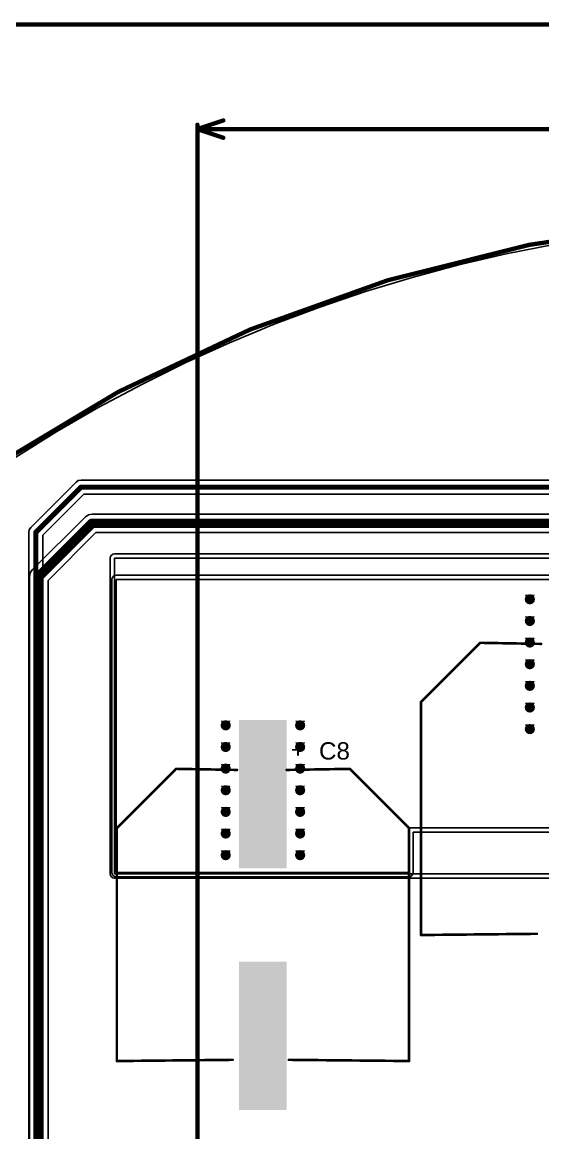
# Model space of a CAD drawing. Header units: inches. Extents: x -89 to 427, y -87 to 99.
# Drawn here: x -46.8 to -16.2, y 33.5 to 98.7 of the extents above; entities that cross this region are included whole.
import ezdxf

# ---------------------------------------------------------------- set-up
doc = ezdxf.new("R2010")
doc.units = ezdxf.units.IN
for name, color, linetype in [('Board_Outline', 56, 'Continuous'), ('Bottom Layer', 5, 'Continuous'), ('Dimension', 6, 'Continuous'), ('Drill Drawing', 1, 'Continuous'), ('Top Layer', 1, 'Continuous'), ('Top Overlay', 2, 'Continuous'), ('Top Paste', 8, 'Continuous'), ('Top Solder', 216, 'Continuous'), ('Via Holes', 16, 'Continuous')]:
    doc.layers.add(name, color=color, linetype=linetype)
doc.styles.add('Arial', font='', dxfattribs={"height": 0.2})
doc.styles.get('Arial').set_extended_font_data('Arial')

msp = doc.modelspace()

# ---------------------------------------------------------------- hatches: boundary and pattern name
at = {"layer": 'Bottom Layer'}
h = msp.add_hatch(color=5, dxfattribs=at)
edge = h.paths.add_edge_path()
edge.add_arc((-16.993, 64.828), 0.3, 0, 360)
h = msp.add_hatch(color=5, dxfattribs=at)
edge = h.paths.add_edge_path()
edge.add_arc((-16.993, 63.558), 0.3, 0, 360)
h = msp.add_hatch(color=5, dxfattribs=at)
edge = h.paths.add_edge_path()
edge.add_arc((-16.993, 62.288), 0.3, 0, 360)
h = msp.add_hatch(color=5, dxfattribs=at)
edge = h.paths.add_edge_path()
edge.add_arc((-16.993, 61.018), 0.3, 0, 360)
h = msp.add_hatch(color=5, dxfattribs=at)
edge = h.paths.add_edge_path()
edge.add_arc((-16.993, 59.748), 0.3, 0, 360)
h = msp.add_hatch(color=5, dxfattribs=at)
edge = h.paths.add_edge_path()
edge.add_arc((-16.993, 58.478), 0.3, 0, 360)
h = msp.add_hatch(color=5, dxfattribs=at)
edge = h.paths.add_edge_path()
edge.add_arc((-34.849, 57.429), 0.3, 0, 360)
h = msp.add_hatch(color=5, dxfattribs=at)
edge = h.paths.add_edge_path()
edge.add_arc((-30.48, 57.429), 0.3, 0, 360)
h = msp.add_hatch(color=5, dxfattribs=at)
edge = h.paths.add_edge_path()
edge.add_arc((-16.993, 57.208), 0.3, 0, 360)
h = msp.add_hatch(color=5, dxfattribs=at)
edge = h.paths.add_edge_path()
edge.add_arc((-34.849, 56.159), 0.3, 0, 360)
h = msp.add_hatch(color=5, dxfattribs=at)
edge = h.paths.add_edge_path()
edge.add_arc((-30.48, 56.159), 0.3, 0, 360)
h = msp.add_hatch(color=5, dxfattribs=at)
edge = h.paths.add_edge_path()
edge.add_arc((-34.849, 54.889), 0.3, 0, 360)
h = msp.add_hatch(color=5, dxfattribs=at)
edge = h.paths.add_edge_path()
edge.add_arc((-30.48, 54.889), 0.3, 0, 360)
h = msp.add_hatch(color=5, dxfattribs=at)
edge = h.paths.add_edge_path()
edge.add_arc((-34.849, 53.619), 0.3, 0, 360)
h = msp.add_hatch(color=5, dxfattribs=at)
edge = h.paths.add_edge_path()
edge.add_arc((-30.48, 53.619), 0.3, 0, 360)
h = msp.add_hatch(color=5, dxfattribs=at)
edge = h.paths.add_edge_path()
edge.add_arc((-34.849, 52.349), 0.3, 0, 360)
h = msp.add_hatch(color=5, dxfattribs=at)
edge = h.paths.add_edge_path()
edge.add_arc((-30.48, 52.349), 0.3, 0, 360)
h = msp.add_hatch(color=5, dxfattribs=at)
edge = h.paths.add_edge_path()
edge.add_arc((-34.849, 51.079), 0.3, 0, 360)
h = msp.add_hatch(color=5, dxfattribs=at)
edge = h.paths.add_edge_path()
edge.add_arc((-30.48, 51.079), 0.3, 0, 360)
h = msp.add_hatch(color=5, dxfattribs=at)
edge = h.paths.add_edge_path()
edge.add_arc((-34.849, 49.809), 0.3, 0, 360)
h = msp.add_hatch(color=5, dxfattribs=at)
edge = h.paths.add_edge_path()
edge.add_arc((-30.48, 49.809), 0.3, 0, 360)
at = {"layer": 'Top Layer'}
h = msp.add_hatch(color=1, dxfattribs=at)
edge = h.paths.add_edge_path()
edge.add_arc((-16.993, 64.828), 0.3, 0, 360)
h = msp.add_hatch(color=1, dxfattribs=at)
edge = h.paths.add_edge_path()
edge.add_arc((-16.993, 63.558), 0.3, 0, 360)
h = msp.add_hatch(color=1, dxfattribs=at)
edge = h.paths.add_edge_path()
edge.add_arc((-16.993, 62.288), 0.3, 0, 360)
h = msp.add_hatch(color=1, dxfattribs=at)
edge = h.paths.add_edge_path()
edge.add_arc((-16.993, 61.018), 0.3, 0, 360)
h = msp.add_hatch(color=1, dxfattribs=at)
edge = h.paths.add_edge_path()
edge.add_arc((-16.993, 59.748), 0.3, 0, 360)
h = msp.add_hatch(color=1, dxfattribs=at)
edge = h.paths.add_edge_path()
edge.add_arc((-16.993, 58.478), 0.3, 0, 360)
h = msp.add_hatch(color=1, dxfattribs=at)
edge = h.paths.add_edge_path()
edge.add_arc((-34.849, 57.429), 0.3, 0, 360)
for points in [[(-31.364, 57.648), (-31.364, 49.148), (-33.964, 49.148), (-33.964, 57.648)], [(-31.364, 43.461), (-31.364, 34.961), (-33.964, 34.961), (-33.964, 43.461)]]:
    msp.add_hatch(color=1, dxfattribs=at).paths.add_polyline_path(points)
h = msp.add_hatch(color=1, dxfattribs=at)
edge = h.paths.add_edge_path()
edge.add_arc((-30.48, 57.429), 0.3, 0, 360)
h = msp.add_hatch(color=1, dxfattribs=at)
edge = h.paths.add_edge_path()
edge.add_arc((-16.993, 57.208), 0.3, 0, 360)
h = msp.add_hatch(color=1, dxfattribs=at)
edge = h.paths.add_edge_path()
edge.add_arc((-34.849, 56.159), 0.3, 0, 360)
h = msp.add_hatch(color=1, dxfattribs=at)
edge = h.paths.add_edge_path()
edge.add_arc((-30.48, 56.159), 0.3, 0, 360)
h = msp.add_hatch(color=1, dxfattribs=at)
edge = h.paths.add_edge_path()
edge.add_arc((-34.849, 54.889), 0.3, 0, 360)
h = msp.add_hatch(color=1, dxfattribs=at)
edge = h.paths.add_edge_path()
edge.add_arc((-30.48, 54.889), 0.3, 0, 360)
h = msp.add_hatch(color=1, dxfattribs=at)
edge = h.paths.add_edge_path()
edge.add_arc((-34.849, 53.619), 0.3, 0, 360)
h = msp.add_hatch(color=1, dxfattribs=at)
edge = h.paths.add_edge_path()
edge.add_arc((-30.48, 53.619), 0.3, 0, 360)
h = msp.add_hatch(color=1, dxfattribs=at)
edge = h.paths.add_edge_path()
edge.add_arc((-34.849, 52.349), 0.3, 0, 360)
h = msp.add_hatch(color=1, dxfattribs=at)
edge = h.paths.add_edge_path()
edge.add_arc((-30.48, 52.349), 0.3, 0, 360)
h = msp.add_hatch(color=1, dxfattribs=at)
edge = h.paths.add_edge_path()
edge.add_arc((-34.849, 51.079), 0.3, 0, 360)
h = msp.add_hatch(color=1, dxfattribs=at)
edge = h.paths.add_edge_path()
edge.add_arc((-30.48, 51.079), 0.3, 0, 360)
h = msp.add_hatch(color=1, dxfattribs=at)
edge = h.paths.add_edge_path()
edge.add_arc((-34.849, 49.809), 0.3, 0, 360)
h = msp.add_hatch(color=1, dxfattribs=at)
edge = h.paths.add_edge_path()
edge.add_arc((-30.48, 49.809), 0.3, 0, 360)
at = {"layer": 'Top Paste'}
for points in [[(-31.364, 57.648), (-31.364, 49.148), (-33.964, 49.148), (-33.964, 57.648)], [(-31.364, 43.461), (-31.364, 34.961), (-33.964, 34.961), (-33.964, 43.461)]]:
    msp.add_hatch(color=8, dxfattribs=at).paths.add_polyline_path(points)
at = {"layer": 'Top Solder'}
for points in [[(-31.263, 57.749), (-31.263, 49.046), (-34.066, 49.046), (-34.066, 57.749)], [(-31.263, 43.562), (-31.263, 34.859), (-34.066, 34.859), (-34.066, 43.562)]]:
    msp.add_hatch(color=216, dxfattribs=at).paths.add_polyline_path(points)
at = {"layer": 'Via Holes'}
h = msp.add_hatch(color=7, dxfattribs=at)
edge = h.paths.add_edge_path()
edge.add_arc((-16.993, 64.828), 0.15, 0, 360)
h = msp.add_hatch(color=7, dxfattribs=at)
edge = h.paths.add_edge_path()
edge.add_arc((-16.993, 63.558), 0.15, 0, 360)
h = msp.add_hatch(color=7, dxfattribs=at)
edge = h.paths.add_edge_path()
edge.add_arc((-16.993, 62.288), 0.15, 0, 360)
h = msp.add_hatch(color=7, dxfattribs=at)
edge = h.paths.add_edge_path()
edge.add_arc((-16.993, 61.018), 0.15, 0, 360)
h = msp.add_hatch(color=7, dxfattribs=at)
edge = h.paths.add_edge_path()
edge.add_arc((-16.993, 59.748), 0.15, 0, 360)
h = msp.add_hatch(color=7, dxfattribs=at)
edge = h.paths.add_edge_path()
edge.add_arc((-16.993, 58.478), 0.15, 0, 360)
h = msp.add_hatch(color=7, dxfattribs=at)
edge = h.paths.add_edge_path()
edge.add_arc((-34.849, 57.429), 0.15, 0, 360)
h = msp.add_hatch(color=7, dxfattribs=at)
edge = h.paths.add_edge_path()
edge.add_arc((-30.48, 57.429), 0.15, 0, 360)
h = msp.add_hatch(color=7, dxfattribs=at)
edge = h.paths.add_edge_path()
edge.add_arc((-16.993, 57.208), 0.15, 0, 360)
h = msp.add_hatch(color=7, dxfattribs=at)
edge = h.paths.add_edge_path()
edge.add_arc((-34.849, 56.159), 0.15, 0, 360)
h = msp.add_hatch(color=7, dxfattribs=at)
edge = h.paths.add_edge_path()
edge.add_arc((-30.48, 56.159), 0.15, 0, 360)
h = msp.add_hatch(color=7, dxfattribs=at)
edge = h.paths.add_edge_path()
edge.add_arc((-34.849, 54.889), 0.15, 0, 360)
h = msp.add_hatch(color=7, dxfattribs=at)
edge = h.paths.add_edge_path()
edge.add_arc((-30.48, 54.889), 0.15, 0, 360)
h = msp.add_hatch(color=7, dxfattribs=at)
edge = h.paths.add_edge_path()
edge.add_arc((-34.849, 53.619), 0.15, 0, 360)
h = msp.add_hatch(color=7, dxfattribs=at)
edge = h.paths.add_edge_path()
edge.add_arc((-30.48, 53.619), 0.15, 0, 360)
h = msp.add_hatch(color=7, dxfattribs=at)
edge = h.paths.add_edge_path()
edge.add_arc((-34.849, 52.349), 0.15, 0, 360)
h = msp.add_hatch(color=7, dxfattribs=at)
edge = h.paths.add_edge_path()
edge.add_arc((-30.48, 52.349), 0.15, 0, 360)
h = msp.add_hatch(color=7, dxfattribs=at)
edge = h.paths.add_edge_path()
edge.add_arc((-34.849, 51.079), 0.15, 0, 360)
h = msp.add_hatch(color=7, dxfattribs=at)
edge = h.paths.add_edge_path()
edge.add_arc((-30.48, 51.079), 0.15, 0, 360)
h = msp.add_hatch(color=7, dxfattribs=at)
edge = h.paths.add_edge_path()
edge.add_arc((-34.849, 49.809), 0.15, 0, 360)
h = msp.add_hatch(color=7, dxfattribs=at)
edge = h.paths.add_edge_path()
edge.add_arc((-30.48, 49.809), 0.15, 0, 360)

# ---------------------------------------------------------------- linework, layer by layer
at = {"layer": 'Board_Outline'}
for points in [[(87.312, 0, 0.254, 0.254, 1), (-87.312, 0, 0.254, 0.254, 1)], [(36.513, 0, 0.254, 0.254, 1), (-36.513, 0, 0.254, 0.254, 1)]]:
    msp.add_lwpolyline(points, format="xyseb", close=True, dxfattribs=at)
at = {"layer": 'Bottom Layer'}
for p, q in [((-18.381, 85.103), (-15.586, 85.659)), ((-21.155, 84.456), (-18.381, 85.103)), ((-23.907, 83.719), (-21.155, 84.456)), ((-26.634, 82.892), (-23.907, 83.719)), ((-29.331, 81.976), (-26.634, 82.892)), ((-31.998, 80.972), (-29.331, 81.976)), ((-34.63, 79.882), (-31.998, 80.972)), ((-37.225, 78.706), (-34.63, 79.882)), ((-39.78, 77.446), (-37.225, 78.706)), ((-42.293, 76.103), (-39.78, 77.446)), ((-44.76, 74.678), (-42.293, 76.103)), ((-47.18, 73.174), (-44.76, 74.678)), ((-43.504, 71.795), (-43.638, 71.705)), ((-43.345, 71.826), (-43.504, 71.795)), ((-3.766, 71.826), (-43.345, 71.826)), ((-43.638, 71.705), (-46.292, 69.051)), ((-45.585, 68.586), (-43.173, 70.998)), ((-43.173, 70.998), (-3.594, 70.998)), ((-46.382, 68.916), (-46.414, 68.758)), ((-46.414, 68.758), (-46.414, 0.883)), ((-46.292, 69.051), (-46.382, 68.916)), ((-45.585, 0.711), (-45.585, 68.586)), ((-41.616, 67.333), (-41.636, 67.234)), ((-41.636, 67.234), (-41.636, 60.731)), ((-41.56, 67.417), (-41.616, 67.333)), ((-41.476, 67.473), (-41.56, 67.417)), ((-41.377, 67.493), (-41.476, 67.473)), ((44.094, 67.493), (-41.377, 67.493)), ((-41.377, 60.731), (-41.377, 67.234)), ((-41.377, 67.234), (44.094, 67.234)), ((-41.636, 60.731), (-41.636, 48.717)), ((-41.377, 48.717), (-41.377, 60.731)), ((-41.636, 48.717), (-41.616, 48.618)), ((-41.616, 48.618), (-41.56, 48.534)), ((-41.56, 48.534), (-41.476, 48.478)), ((-41.476, 48.478), (-41.377, 48.458)), ((-5.791, 48.717), (-41.377, 48.717)), ((-41.377, 48.458), (-5.791, 48.458))]:
    msp.add_line(p, q, dxfattribs=at)
for points in [[(-45.999, 68.758, 0.305, 0.305, 0), (-43.345, 71.412, 0.305, 0.305, 0)], [(-43.345, 71.412, 0.305, 0.305, 0), (-3.594, 71.412, 0.305, 0.305, 0)], [(-45.999, 0.711, 0.305, 0.305, 0), (-45.999, 68.758, 0.305, 0.305, 0)]]:
    msp.add_lwpolyline(points, format="xyseb", dxfattribs=at)
for points in [[(-43.421, 71.412, 0.152, 0.152, 1), (-43.269, 71.412, 0.152, 0.152, 1)], [(-43.421, 71.412, 0.152, 0.152, 1), (-43.269, 71.412, 0.152, 0.152, 1)], [(-46.076, 68.758, 0.152, 0.152, 1), (-45.923, 68.758, 0.152, 0.152, 1)], [(-46.076, 68.758, 0.152, 0.152, 1), (-45.923, 68.758, 0.152, 0.152, 1)]]:
    msp.add_lwpolyline(points, format="xyseb", close=True, dxfattribs=at)
at = {"layer": 'Dimension'}
for points in [[(-87.312, 98.577, 0.254, 0.254, 0), (-7.542, 98.577, 0.254, 0.254, 0)], [(-36.513, 92.431, 0.254, 0.254, 0), (-34.988, 92.939, 0.254, 0.254, 0)], [(-36.513, 0.381, 0.254, 0.254, 0), (-36.513, 92.685, 0.254, 0.254, 0)], [(-36.513, 92.431, 0.254, 0.254, 0), (-34.988, 91.923, 0.254, 0.254, 0)], [(-36.513, 92.431, 0.254, 0.254, 0), (-7.542, 92.431, 0.254, 0.254, 0)]]:
    msp.add_lwpolyline(points, format="xyseb", dxfattribs=at)
for points in [[(-36.576, 92.685, 0.127, 0.127, 1), (-36.449, 92.685, 0.127, 0.127, 1)], [(-35.052, 92.939, 0.127, 0.127, 1), (-34.925, 92.939, 0.127, 0.127, 1)], [(-36.576, 92.431, 0.127, 0.127, 1), (-36.449, 92.431, 0.127, 0.127, 1)], [(-36.576, 92.431, 0.127, 0.127, 1), (-36.449, 92.431, 0.127, 0.127, 1)], [(-36.576, 92.431, 0.127, 0.127, 1), (-36.449, 92.431, 0.127, 0.127, 1)], [(-35.052, 91.923, 0.127, 0.127, 1), (-34.925, 91.923, 0.127, 0.127, 1)]]:
    msp.add_lwpolyline(points, format="xyseb", close=True, dxfattribs=at)
at = {"layer": 'Drill Drawing'}
for points in [[(-17.247, 65.082, 0.0508, 0.0508, 0), (-16.739, 65.082, 0.0508, 0.0508, 0)], [(-17.247, 65.082, 0.0508, 0.0508, 0), (-16.993, 64.574, 0.0508, 0.0508, 0)], [(-16.993, 64.574, 0.0508, 0.0508, 0), (-16.739, 65.082, 0.0508, 0.0508, 0)], [(-17.247, 63.812, 0.0508, 0.0508, 0), (-16.739, 63.812, 0.0508, 0.0508, 0)], [(-17.247, 63.812, 0.0508, 0.0508, 0), (-16.993, 63.304, 0.0508, 0.0508, 0)], [(-16.993, 63.304, 0.0508, 0.0508, 0), (-16.739, 63.812, 0.0508, 0.0508, 0)], [(-17.247, 62.542, 0.0508, 0.0508, 0), (-16.739, 62.542, 0.0508, 0.0508, 0)], [(-17.247, 62.542, 0.0508, 0.0508, 0), (-16.993, 62.034, 0.0508, 0.0508, 0)], [(-16.993, 62.034, 0.0508, 0.0508, 0), (-16.739, 62.542, 0.0508, 0.0508, 0)], [(-17.247, 61.272, 0.0508, 0.0508, 0), (-16.739, 61.272, 0.0508, 0.0508, 0)], [(-17.247, 61.272, 0.0508, 0.0508, 0), (-16.993, 60.764, 0.0508, 0.0508, 0)], [(-16.993, 60.764, 0.0508, 0.0508, 0), (-16.739, 61.272, 0.0508, 0.0508, 0)], [(-17.247, 60.002, 0.0508, 0.0508, 0), (-16.739, 60.002, 0.0508, 0.0508, 0)], [(-17.247, 60.002, 0.0508, 0.0508, 0), (-16.993, 59.494, 0.0508, 0.0508, 0)], [(-16.993, 59.494, 0.0508, 0.0508, 0), (-16.739, 60.002, 0.0508, 0.0508, 0)], [(-17.247, 58.732, 0.0508, 0.0508, 0), (-16.739, 58.732, 0.0508, 0.0508, 0)], [(-17.247, 58.732, 0.0508, 0.0508, 0), (-16.993, 58.224, 0.0508, 0.0508, 0)], [(-16.993, 58.224, 0.0508, 0.0508, 0), (-16.739, 58.732, 0.0508, 0.0508, 0)], [(-35.103, 57.683, 0.0508, 0.0508, 0), (-34.595, 57.683, 0.0508, 0.0508, 0)], [(-35.103, 57.683, 0.0508, 0.0508, 0), (-34.849, 57.175, 0.0508, 0.0508, 0)], [(-34.849, 57.175, 0.0508, 0.0508, 0), (-34.595, 57.683, 0.0508, 0.0508, 0)], [(-30.734, 57.683, 0.0508, 0.0508, 0), (-30.226, 57.683, 0.0508, 0.0508, 0)], [(-30.734, 57.683, 0.0508, 0.0508, 0), (-30.48, 57.175, 0.0508, 0.0508, 0)], [(-30.48, 57.175, 0.0508, 0.0508, 0), (-30.226, 57.683, 0.0508, 0.0508, 0)], [(-17.247, 57.462, 0.0508, 0.0508, 0), (-16.739, 57.462, 0.0508, 0.0508, 0)], [(-17.247, 57.462, 0.0508, 0.0508, 0), (-16.993, 56.954, 0.0508, 0.0508, 0)], [(-16.993, 56.954, 0.0508, 0.0508, 0), (-16.739, 57.462, 0.0508, 0.0508, 0)], [(-35.103, 56.413, 0.0508, 0.0508, 0), (-34.595, 56.413, 0.0508, 0.0508, 0)], [(-35.103, 56.413, 0.0508, 0.0508, 0), (-34.849, 55.905, 0.0508, 0.0508, 0)], [(-34.849, 55.905, 0.0508, 0.0508, 0), (-34.595, 56.413, 0.0508, 0.0508, 0)], [(-30.734, 56.413, 0.0508, 0.0508, 0), (-30.226, 56.413, 0.0508, 0.0508, 0)], [(-30.734, 56.413, 0.0508, 0.0508, 0), (-30.48, 55.905, 0.0508, 0.0508, 0)], [(-30.48, 55.905, 0.0508, 0.0508, 0), (-30.226, 56.413, 0.0508, 0.0508, 0)], [(-35.103, 55.143, 0.0508, 0.0508, 0), (-34.595, 55.143, 0.0508, 0.0508, 0)], [(-35.103, 55.143, 0.0508, 0.0508, 0), (-34.849, 54.635, 0.0508, 0.0508, 0)], [(-34.849, 54.635, 0.0508, 0.0508, 0), (-34.595, 55.143, 0.0508, 0.0508, 0)], [(-30.734, 55.143, 0.0508, 0.0508, 0), (-30.226, 55.143, 0.0508, 0.0508, 0)], [(-30.734, 55.143, 0.0508, 0.0508, 0), (-30.48, 54.635, 0.0508, 0.0508, 0)], [(-30.48, 54.635, 0.0508, 0.0508, 0), (-30.226, 55.143, 0.0508, 0.0508, 0)], [(-35.103, 53.873, 0.0508, 0.0508, 0), (-34.595, 53.873, 0.0508, 0.0508, 0)], [(-35.103, 53.873, 0.0508, 0.0508, 0), (-34.849, 53.365, 0.0508, 0.0508, 0)], [(-34.849, 53.365, 0.0508, 0.0508, 0), (-34.595, 53.873, 0.0508, 0.0508, 0)], [(-30.734, 53.873, 0.0508, 0.0508, 0), (-30.226, 53.873, 0.0508, 0.0508, 0)], [(-30.734, 53.873, 0.0508, 0.0508, 0), (-30.48, 53.365, 0.0508, 0.0508, 0)], [(-30.48, 53.365, 0.0508, 0.0508, 0), (-30.226, 53.873, 0.0508, 0.0508, 0)], [(-35.103, 52.603, 0.0508, 0.0508, 0), (-34.595, 52.603, 0.0508, 0.0508, 0)], [(-35.103, 52.603, 0.0508, 0.0508, 0), (-34.849, 52.095, 0.0508, 0.0508, 0)], [(-34.849, 52.095, 0.0508, 0.0508, 0), (-34.595, 52.603, 0.0508, 0.0508, 0)], [(-30.734, 52.603, 0.0508, 0.0508, 0), (-30.226, 52.603, 0.0508, 0.0508, 0)], [(-30.734, 52.603, 0.0508, 0.0508, 0), (-30.48, 52.095, 0.0508, 0.0508, 0)], [(-30.48, 52.095, 0.0508, 0.0508, 0), (-30.226, 52.603, 0.0508, 0.0508, 0)], [(-35.103, 51.333, 0.0508, 0.0508, 0), (-34.595, 51.333, 0.0508, 0.0508, 0)], [(-35.103, 51.333, 0.0508, 0.0508, 0), (-34.849, 50.825, 0.0508, 0.0508, 0)], [(-34.849, 50.825, 0.0508, 0.0508, 0), (-34.595, 51.333, 0.0508, 0.0508, 0)], [(-30.734, 51.333, 0.0508, 0.0508, 0), (-30.226, 51.333, 0.0508, 0.0508, 0)], [(-30.734, 51.333, 0.0508, 0.0508, 0), (-30.48, 50.825, 0.0508, 0.0508, 0)], [(-30.48, 50.825, 0.0508, 0.0508, 0), (-30.226, 51.333, 0.0508, 0.0508, 0)], [(-35.103, 50.063, 0.0508, 0.0508, 0), (-34.595, 50.063, 0.0508, 0.0508, 0)], [(-35.103, 50.063, 0.0508, 0.0508, 0), (-34.849, 49.555, 0.0508, 0.0508, 0)], [(-34.849, 49.555, 0.0508, 0.0508, 0), (-34.595, 50.063, 0.0508, 0.0508, 0)], [(-30.734, 50.063, 0.0508, 0.0508, 0), (-30.226, 50.063, 0.0508, 0.0508, 0)], [(-30.734, 50.063, 0.0508, 0.0508, 0), (-30.48, 49.555, 0.0508, 0.0508, 0)], [(-30.48, 49.555, 0.0508, 0.0508, 0), (-30.226, 50.063, 0.0508, 0.0508, 0)]]:
    msp.add_lwpolyline(points, format="xyseb", dxfattribs=at)
for points in [[(-17.259, 65.082, 0.0254, 0.0254, 1), (-17.234, 65.082, 0.0254, 0.0254, 1)], [(-17.259, 65.082, 0.0254, 0.0254, 1), (-17.234, 65.082, 0.0254, 0.0254, 1)], [(-17.005, 64.574, 0.0254, 0.0254, 1), (-16.98, 64.574, 0.0254, 0.0254, 1)], [(-17.005, 64.574, 0.0254, 0.0254, 1), (-16.98, 64.574, 0.0254, 0.0254, 1)], [(-16.751, 65.082, 0.0254, 0.0254, 1), (-16.726, 65.082, 0.0254, 0.0254, 1)], [(-16.751, 65.082, 0.0254, 0.0254, 1), (-16.726, 65.082, 0.0254, 0.0254, 1)], [(-17.259, 63.812, 0.0254, 0.0254, 1), (-17.234, 63.812, 0.0254, 0.0254, 1)], [(-17.259, 63.812, 0.0254, 0.0254, 1), (-17.234, 63.812, 0.0254, 0.0254, 1)], [(-17.005, 63.304, 0.0254, 0.0254, 1), (-16.98, 63.304, 0.0254, 0.0254, 1)], [(-17.005, 63.304, 0.0254, 0.0254, 1), (-16.98, 63.304, 0.0254, 0.0254, 1)], [(-16.751, 63.812, 0.0254, 0.0254, 1), (-16.726, 63.812, 0.0254, 0.0254, 1)], [(-16.751, 63.812, 0.0254, 0.0254, 1), (-16.726, 63.812, 0.0254, 0.0254, 1)], [(-17.259, 62.542, 0.0254, 0.0254, 1), (-17.234, 62.542, 0.0254, 0.0254, 1)], [(-17.259, 62.542, 0.0254, 0.0254, 1), (-17.234, 62.542, 0.0254, 0.0254, 1)], [(-17.005, 62.034, 0.0254, 0.0254, 1), (-16.98, 62.034, 0.0254, 0.0254, 1)], [(-17.005, 62.034, 0.0254, 0.0254, 1), (-16.98, 62.034, 0.0254, 0.0254, 1)], [(-16.751, 62.542, 0.0254, 0.0254, 1), (-16.726, 62.542, 0.0254, 0.0254, 1)], [(-16.751, 62.542, 0.0254, 0.0254, 1), (-16.726, 62.542, 0.0254, 0.0254, 1)], [(-17.259, 61.272, 0.0254, 0.0254, 1), (-17.234, 61.272, 0.0254, 0.0254, 1)], [(-17.259, 61.272, 0.0254, 0.0254, 1), (-17.234, 61.272, 0.0254, 0.0254, 1)], [(-16.751, 61.272, 0.0254, 0.0254, 1), (-16.726, 61.272, 0.0254, 0.0254, 1)], [(-16.751, 61.272, 0.0254, 0.0254, 1), (-16.726, 61.272, 0.0254, 0.0254, 1)], [(-17.005, 60.764, 0.0254, 0.0254, 1), (-16.98, 60.764, 0.0254, 0.0254, 1)], [(-17.005, 60.764, 0.0254, 0.0254, 1), (-16.98, 60.764, 0.0254, 0.0254, 1)], [(-17.259, 60.002, 0.0254, 0.0254, 1), (-17.234, 60.002, 0.0254, 0.0254, 1)], [(-17.259, 60.002, 0.0254, 0.0254, 1), (-17.234, 60.002, 0.0254, 0.0254, 1)], [(-16.751, 60.002, 0.0254, 0.0254, 1), (-16.726, 60.002, 0.0254, 0.0254, 1)], [(-16.751, 60.002, 0.0254, 0.0254, 1), (-16.726, 60.002, 0.0254, 0.0254, 1)], [(-17.005, 59.494, 0.0254, 0.0254, 1), (-16.98, 59.494, 0.0254, 0.0254, 1)], [(-17.005, 59.494, 0.0254, 0.0254, 1), (-16.98, 59.494, 0.0254, 0.0254, 1)], [(-17.259, 58.732, 0.0254, 0.0254, 1), (-17.234, 58.732, 0.0254, 0.0254, 1)], [(-17.259, 58.732, 0.0254, 0.0254, 1), (-17.234, 58.732, 0.0254, 0.0254, 1)], [(-16.751, 58.732, 0.0254, 0.0254, 1), (-16.726, 58.732, 0.0254, 0.0254, 1)], [(-16.751, 58.732, 0.0254, 0.0254, 1), (-16.726, 58.732, 0.0254, 0.0254, 1)], [(-17.005, 58.224, 0.0254, 0.0254, 1), (-16.98, 58.224, 0.0254, 0.0254, 1)], [(-17.005, 58.224, 0.0254, 0.0254, 1), (-16.98, 58.224, 0.0254, 0.0254, 1)], [(-35.115, 57.683, 0.0254, 0.0254, 1), (-35.09, 57.683, 0.0254, 0.0254, 1)], [(-35.115, 57.683, 0.0254, 0.0254, 1), (-35.09, 57.683, 0.0254, 0.0254, 1)], [(-34.608, 57.683, 0.0254, 0.0254, 1), (-34.582, 57.683, 0.0254, 0.0254, 1)], [(-34.608, 57.683, 0.0254, 0.0254, 1), (-34.582, 57.683, 0.0254, 0.0254, 1)], [(-30.747, 57.683, 0.0254, 0.0254, 1), (-30.721, 57.683, 0.0254, 0.0254, 1)], [(-30.747, 57.683, 0.0254, 0.0254, 1), (-30.721, 57.683, 0.0254, 0.0254, 1)], [(-30.239, 57.683, 0.0254, 0.0254, 1), (-30.213, 57.683, 0.0254, 0.0254, 1)], [(-30.239, 57.683, 0.0254, 0.0254, 1), (-30.213, 57.683, 0.0254, 0.0254, 1)], [(-17.259, 57.462, 0.0254, 0.0254, 1), (-17.234, 57.462, 0.0254, 0.0254, 1)], [(-17.259, 57.462, 0.0254, 0.0254, 1), (-17.234, 57.462, 0.0254, 0.0254, 1)], [(-16.751, 57.462, 0.0254, 0.0254, 1), (-16.726, 57.462, 0.0254, 0.0254, 1)], [(-16.751, 57.462, 0.0254, 0.0254, 1), (-16.726, 57.462, 0.0254, 0.0254, 1)], [(-34.861, 57.175, 0.0254, 0.0254, 1), (-34.836, 57.175, 0.0254, 0.0254, 1)], [(-34.861, 57.175, 0.0254, 0.0254, 1), (-34.836, 57.175, 0.0254, 0.0254, 1)], [(-30.493, 57.175, 0.0254, 0.0254, 1), (-30.467, 57.175, 0.0254, 0.0254, 1)], [(-30.493, 57.175, 0.0254, 0.0254, 1), (-30.467, 57.175, 0.0254, 0.0254, 1)], [(-17.005, 56.954, 0.0254, 0.0254, 1), (-16.98, 56.954, 0.0254, 0.0254, 1)], [(-17.005, 56.954, 0.0254, 0.0254, 1), (-16.98, 56.954, 0.0254, 0.0254, 1)], [(-35.115, 56.413, 0.0254, 0.0254, 1), (-35.09, 56.413, 0.0254, 0.0254, 1)], [(-35.115, 56.413, 0.0254, 0.0254, 1), (-35.09, 56.413, 0.0254, 0.0254, 1)], [(-34.608, 56.413, 0.0254, 0.0254, 1), (-34.582, 56.413, 0.0254, 0.0254, 1)], [(-34.608, 56.413, 0.0254, 0.0254, 1), (-34.582, 56.413, 0.0254, 0.0254, 1)], [(-30.747, 56.413, 0.0254, 0.0254, 1), (-30.721, 56.413, 0.0254, 0.0254, 1)], [(-30.747, 56.413, 0.0254, 0.0254, 1), (-30.721, 56.413, 0.0254, 0.0254, 1)], [(-30.239, 56.413, 0.0254, 0.0254, 1), (-30.213, 56.413, 0.0254, 0.0254, 1)], [(-30.239, 56.413, 0.0254, 0.0254, 1), (-30.213, 56.413, 0.0254, 0.0254, 1)], [(-34.861, 55.905, 0.0254, 0.0254, 1), (-34.836, 55.905, 0.0254, 0.0254, 1)], [(-34.861, 55.905, 0.0254, 0.0254, 1), (-34.836, 55.905, 0.0254, 0.0254, 1)], [(-30.493, 55.905, 0.0254, 0.0254, 1), (-30.467, 55.905, 0.0254, 0.0254, 1)], [(-30.493, 55.905, 0.0254, 0.0254, 1), (-30.467, 55.905, 0.0254, 0.0254, 1)], [(-35.115, 55.143, 0.0254, 0.0254, 1), (-35.09, 55.143, 0.0254, 0.0254, 1)], [(-35.115, 55.143, 0.0254, 0.0254, 1), (-35.09, 55.143, 0.0254, 0.0254, 1)], [(-34.608, 55.143, 0.0254, 0.0254, 1), (-34.582, 55.143, 0.0254, 0.0254, 1)], [(-34.608, 55.143, 0.0254, 0.0254, 1), (-34.582, 55.143, 0.0254, 0.0254, 1)], [(-30.747, 55.143, 0.0254, 0.0254, 1), (-30.721, 55.143, 0.0254, 0.0254, 1)], [(-30.747, 55.143, 0.0254, 0.0254, 1), (-30.721, 55.143, 0.0254, 0.0254, 1)], [(-30.239, 55.143, 0.0254, 0.0254, 1), (-30.213, 55.143, 0.0254, 0.0254, 1)], [(-30.239, 55.143, 0.0254, 0.0254, 1), (-30.213, 55.143, 0.0254, 0.0254, 1)], [(-34.861, 54.635, 0.0254, 0.0254, 1), (-34.836, 54.635, 0.0254, 0.0254, 1)], [(-34.861, 54.635, 0.0254, 0.0254, 1), (-34.836, 54.635, 0.0254, 0.0254, 1)], [(-30.493, 54.635, 0.0254, 0.0254, 1), (-30.467, 54.635, 0.0254, 0.0254, 1)], [(-30.493, 54.635, 0.0254, 0.0254, 1), (-30.467, 54.635, 0.0254, 0.0254, 1)], [(-35.115, 53.873, 0.0254, 0.0254, 1), (-35.09, 53.873, 0.0254, 0.0254, 1)], [(-35.115, 53.873, 0.0254, 0.0254, 1), (-35.09, 53.873, 0.0254, 0.0254, 1)], [(-34.608, 53.873, 0.0254, 0.0254, 1), (-34.582, 53.873, 0.0254, 0.0254, 1)], [(-34.608, 53.873, 0.0254, 0.0254, 1), (-34.582, 53.873, 0.0254, 0.0254, 1)], [(-30.747, 53.873, 0.0254, 0.0254, 1), (-30.721, 53.873, 0.0254, 0.0254, 1)], [(-30.747, 53.873, 0.0254, 0.0254, 1), (-30.721, 53.873, 0.0254, 0.0254, 1)], [(-30.239, 53.873, 0.0254, 0.0254, 1), (-30.213, 53.873, 0.0254, 0.0254, 1)], [(-30.239, 53.873, 0.0254, 0.0254, 1), (-30.213, 53.873, 0.0254, 0.0254, 1)], [(-34.861, 53.365, 0.0254, 0.0254, 1), (-34.836, 53.365, 0.0254, 0.0254, 1)], [(-34.861, 53.365, 0.0254, 0.0254, 1), (-34.836, 53.365, 0.0254, 0.0254, 1)], [(-30.493, 53.365, 0.0254, 0.0254, 1), (-30.467, 53.365, 0.0254, 0.0254, 1)], [(-30.493, 53.365, 0.0254, 0.0254, 1), (-30.467, 53.365, 0.0254, 0.0254, 1)], [(-35.115, 52.603, 0.0254, 0.0254, 1), (-35.09, 52.603, 0.0254, 0.0254, 1)], [(-35.115, 52.603, 0.0254, 0.0254, 1), (-35.09, 52.603, 0.0254, 0.0254, 1)], [(-34.608, 52.603, 0.0254, 0.0254, 1), (-34.582, 52.603, 0.0254, 0.0254, 1)], [(-34.608, 52.603, 0.0254, 0.0254, 1), (-34.582, 52.603, 0.0254, 0.0254, 1)], [(-30.747, 52.603, 0.0254, 0.0254, 1), (-30.721, 52.603, 0.0254, 0.0254, 1)], [(-30.747, 52.603, 0.0254, 0.0254, 1), (-30.721, 52.603, 0.0254, 0.0254, 1)], [(-30.239, 52.603, 0.0254, 0.0254, 1), (-30.213, 52.603, 0.0254, 0.0254, 1)], [(-30.239, 52.603, 0.0254, 0.0254, 1), (-30.213, 52.603, 0.0254, 0.0254, 1)], [(-34.861, 52.095, 0.0254, 0.0254, 1), (-34.836, 52.095, 0.0254, 0.0254, 1)], [(-34.861, 52.095, 0.0254, 0.0254, 1), (-34.836, 52.095, 0.0254, 0.0254, 1)], [(-30.493, 52.095, 0.0254, 0.0254, 1), (-30.467, 52.095, 0.0254, 0.0254, 1)], [(-30.493, 52.095, 0.0254, 0.0254, 1), (-30.467, 52.095, 0.0254, 0.0254, 1)], [(-35.115, 51.333, 0.0254, 0.0254, 1), (-35.09, 51.333, 0.0254, 0.0254, 1)], [(-35.115, 51.333, 0.0254, 0.0254, 1), (-35.09, 51.333, 0.0254, 0.0254, 1)], [(-34.861, 50.825, 0.0254, 0.0254, 1), (-34.836, 50.825, 0.0254, 0.0254, 1)], [(-34.861, 50.825, 0.0254, 0.0254, 1), (-34.836, 50.825, 0.0254, 0.0254, 1)], [(-34.608, 51.333, 0.0254, 0.0254, 1), (-34.582, 51.333, 0.0254, 0.0254, 1)], [(-34.608, 51.333, 0.0254, 0.0254, 1), (-34.582, 51.333, 0.0254, 0.0254, 1)], [(-30.747, 51.333, 0.0254, 0.0254, 1), (-30.721, 51.333, 0.0254, 0.0254, 1)], [(-30.747, 51.333, 0.0254, 0.0254, 1), (-30.721, 51.333, 0.0254, 0.0254, 1)], [(-30.493, 50.825, 0.0254, 0.0254, 1), (-30.467, 50.825, 0.0254, 0.0254, 1)], [(-30.493, 50.825, 0.0254, 0.0254, 1), (-30.467, 50.825, 0.0254, 0.0254, 1)], [(-30.239, 51.333, 0.0254, 0.0254, 1), (-30.213, 51.333, 0.0254, 0.0254, 1)], [(-30.239, 51.333, 0.0254, 0.0254, 1), (-30.213, 51.333, 0.0254, 0.0254, 1)], [(-35.115, 50.063, 0.0254, 0.0254, 1), (-35.09, 50.063, 0.0254, 0.0254, 1)], [(-35.115, 50.063, 0.0254, 0.0254, 1), (-35.09, 50.063, 0.0254, 0.0254, 1)], [(-34.861, 49.555, 0.0254, 0.0254, 1), (-34.836, 49.555, 0.0254, 0.0254, 1)], [(-34.861, 49.555, 0.0254, 0.0254, 1), (-34.836, 49.555, 0.0254, 0.0254, 1)], [(-34.608, 50.063, 0.0254, 0.0254, 1), (-34.582, 50.063, 0.0254, 0.0254, 1)], [(-34.608, 50.063, 0.0254, 0.0254, 1), (-34.582, 50.063, 0.0254, 0.0254, 1)], [(-30.747, 50.063, 0.0254, 0.0254, 1), (-30.721, 50.063, 0.0254, 0.0254, 1)], [(-30.747, 50.063, 0.0254, 0.0254, 1), (-30.721, 50.063, 0.0254, 0.0254, 1)], [(-30.493, 49.555, 0.0254, 0.0254, 1), (-30.467, 49.555, 0.0254, 0.0254, 1)], [(-30.493, 49.555, 0.0254, 0.0254, 1), (-30.467, 49.555, 0.0254, 0.0254, 1)], [(-30.239, 50.063, 0.0254, 0.0254, 1), (-30.213, 50.063, 0.0254, 0.0254, 1)], [(-30.239, 50.063, 0.0254, 0.0254, 1), (-30.213, 50.063, 0.0254, 0.0254, 1)]]:
    msp.add_lwpolyline(points, format="xyseb", close=True, dxfattribs=at)
at = {"layer": 'Top Layer'}
for p, q in [((-18.381, 85.103), (-15.586, 85.659)), ((-21.155, 84.456), (-18.381, 85.103)), ((-23.907, 83.719), (-21.155, 84.456)), ((-26.634, 82.892), (-23.907, 83.719)), ((-29.331, 81.976), (-26.634, 82.892)), ((-31.998, 80.972), (-29.331, 81.976)), ((-34.63, 79.882), (-31.998, 80.972)), ((-37.225, 78.706), (-34.63, 79.882)), ((-39.78, 77.446), (-37.225, 78.706)), ((-42.293, 76.103), (-39.78, 77.446)), ((-44.76, 74.678), (-42.293, 76.103)), ((-47.18, 73.174), (-44.76, 74.678)), ((-42.906, 69.794), (-43.082, 69.676)), ((-42.697, 69.835), (-42.906, 69.794)), ((-1.851, 69.835), (-42.697, 69.835)), ((-43.082, 69.676), (-46.206, 66.552)), ((-45.278, 65.942), (-42.472, 68.747)), ((-42.472, 68.747), (-1.626, 68.747)), ((-46.206, 66.552), (-46.324, 66.375)), ((-46.324, 66.375), (-46.365, 66.167)), ((-46.365, 66.167), (-46.365, 12.29)), ((-45.278, 12.065), (-45.278, 65.942)), ((-41.514, 66.088), (-41.534, 65.989)), ((-41.534, 65.989), (-41.534, 48.793)), ((-41.458, 66.172), (-41.514, 66.088)), ((-41.374, 66.228), (-41.458, 66.172)), ((-41.275, 66.248), (-41.374, 66.228)), ((43.383, 66.248), (-41.275, 66.248)), ((-41.275, 48.793), (-41.275, 65.989)), ((-41.275, 65.989), (43.383, 65.989)), ((-5.893, 51.41), (-24.105, 51.41)), ((-24.105, 51.41), (-24.105, 48.793)), ((-23.846, 48.793), (-23.846, 51.151)), ((-23.846, 51.151), (-5.893, 51.151)), ((-41.534, 48.793), (-41.514, 48.694)), ((-41.514, 48.694), (-41.458, 48.61)), ((-41.458, 48.61), (-41.374, 48.554)), ((-41.374, 48.554), (-41.275, 48.534)), ((-24.105, 48.793), (-41.275, 48.793)), ((-41.275, 48.534), (-24.105, 48.534)), ((-24.105, 48.534), (-24.005, 48.554)), ((-24.005, 48.554), (-23.921, 48.61)), ((-23.921, 48.61), (-23.865, 48.694)), ((-23.865, 48.694), (-23.846, 48.793))]:
    msp.add_line(p, q, dxfattribs=at)
for points in [[(-45.822, 66.167, 0.559, 0.559, 0), (-42.697, 69.291, 0.559, 0.559, 0)], [(-42.697, 69.291, 0.559, 0.559, 0), (-1.626, 69.291, 0.559, 0.559, 0)], [(-45.822, 12.065, 0.559, 0.559, 0), (-45.822, 66.167, 0.559, 0.559, 0)]]:
    msp.add_lwpolyline(points, format="xyseb", dxfattribs=at)
for points in [[(-42.837, 69.291, 0.279, 0.279, 1), (-42.558, 69.291, 0.279, 0.279, 1)], [(-42.837, 69.291, 0.279, 0.279, 1), (-42.558, 69.291, 0.279, 0.279, 1)], [(-45.961, 66.167, 0.279, 0.279, 1), (-45.682, 66.167, 0.279, 0.279, 1)], [(-45.961, 66.167, 0.279, 0.279, 1), (-45.682, 66.167, 0.279, 0.279, 1)]]:
    msp.add_lwpolyline(points, format="xyseb", close=True, dxfattribs=at)
at = {"layer": 'Top Overlay'}
for points in [[(-23.384, 58.798, 0.152, 0.152, 0), (-19.908, 62.275, 0.152, 0.152, 0)], [(-19.908, 62.275, 0.152, 0.152, 0), (-16.332, 62.211, 0.152, 0.152, 0)], [(-23.384, 45.122, 0.152, 0.152, 0), (-23.384, 58.798, 0.152, 0.152, 0)], [(-41.241, 51.4, 0.152, 0.152, 0), (-37.764, 54.877, 0.152, 0.152, 0)], [(-37.764, 54.877, 0.152, 0.152, 0), (-34.188, 54.813, 0.152, 0.152, 0)], [(-31.267, 54.813, 0.152, 0.152, 0), (-27.564, 54.875, 0.152, 0.152, 0)], [(-27.564, 54.875, 0.152, 0.152, 0), (-24.089, 51.401, 0.152, 0.152, 0)], [(-41.241, 37.724, 0.152, 0.152, 0), (-41.241, 51.4, 0.152, 0.152, 0)], [(-24.089, 37.725, 0.152, 0.152, 0), (-24.089, 51.401, 0.152, 0.152, 0)], [(-23.384, 45.122, 0.152, 0.152, 0), (-16.586, 45.193, 0.152, 0.152, 0)], [(-41.241, 37.724, 0.152, 0.152, 0), (-34.442, 37.795, 0.152, 0.152, 0)], [(-31.14, 37.795, 0.152, 0.152, 0), (-24.089, 37.725, 0.152, 0.152, 0)]]:
    msp.add_lwpolyline(points, format="xyseb", dxfattribs=at)
for points in [[(-19.946, 62.275, 0.0762, 0.0762, 1), (-19.87, 62.275, 0.0762, 0.0762, 1)], [(-19.946, 62.275, 0.0762, 0.0762, 1), (-19.87, 62.275, 0.0762, 0.0762, 1)], [(-16.37, 62.211, 0.0762, 0.0762, 1), (-16.294, 62.211, 0.0762, 0.0762, 1)], [(-23.423, 58.798, 0.0762, 0.0762, 1), (-23.346, 58.798, 0.0762, 0.0762, 1)], [(-23.423, 58.798, 0.0762, 0.0762, 1), (-23.346, 58.798, 0.0762, 0.0762, 1)], [(-37.802, 54.877, 0.0762, 0.0762, 1), (-37.726, 54.877, 0.0762, 0.0762, 1)], [(-37.802, 54.877, 0.0762, 0.0762, 1), (-37.726, 54.877, 0.0762, 0.0762, 1)], [(-34.226, 54.813, 0.0762, 0.0762, 1), (-34.15, 54.813, 0.0762, 0.0762, 1)], [(-31.305, 54.813, 0.0762, 0.0762, 1), (-31.229, 54.813, 0.0762, 0.0762, 1)], [(-27.602, 54.875, 0.0762, 0.0762, 1), (-27.526, 54.875, 0.0762, 0.0762, 1)], [(-27.602, 54.875, 0.0762, 0.0762, 1), (-27.526, 54.875, 0.0762, 0.0762, 1)], [(-41.279, 51.4, 0.0762, 0.0762, 1), (-41.203, 51.4, 0.0762, 0.0762, 1)], [(-41.279, 51.4, 0.0762, 0.0762, 1), (-41.203, 51.4, 0.0762, 0.0762, 1)], [(-24.127, 51.401, 0.0762, 0.0762, 1), (-24.051, 51.401, 0.0762, 0.0762, 1)], [(-24.127, 51.401, 0.0762, 0.0762, 1), (-24.051, 51.401, 0.0762, 0.0762, 1)], [(-23.423, 45.122, 0.0762, 0.0762, 1), (-23.346, 45.122, 0.0762, 0.0762, 1)], [(-23.423, 45.122, 0.0762, 0.0762, 1), (-23.346, 45.122, 0.0762, 0.0762, 1)], [(-16.624, 45.193, 0.0762, 0.0762, 1), (-16.548, 45.193, 0.0762, 0.0762, 1)], [(-34.48, 37.795, 0.0762, 0.0762, 1), (-34.404, 37.795, 0.0762, 0.0762, 1)], [(-31.178, 37.795, 0.0762, 0.0762, 1), (-31.102, 37.795, 0.0762, 0.0762, 1)], [(-41.279, 37.724, 0.0762, 0.0762, 1), (-41.203, 37.724, 0.0762, 0.0762, 1)], [(-41.279, 37.724, 0.0762, 0.0762, 1), (-41.203, 37.724, 0.0762, 0.0762, 1)], [(-24.127, 37.725, 0.0762, 0.0762, 1), (-24.051, 37.725, 0.0762, 0.0762, 1)], [(-24.127, 37.725, 0.0762, 0.0762, 1), (-24.051, 37.725, 0.0762, 0.0762, 1)]]:
    msp.add_lwpolyline(points, format="xyseb", close=True, dxfattribs=at)

# ---------------------------------------------------------------- texts
at = {"layer": 'Top Overlay', "style": 'Arial'}
msp.add_text('+', height=1.016, rotation=270, dxfattribs=at).set_placement((-31.094, 56.409))
msp.add_text('C8', height=1.016, dxfattribs=at).set_placement((-29.371, 55.423))

doc.saveas('drawing.dxf')
